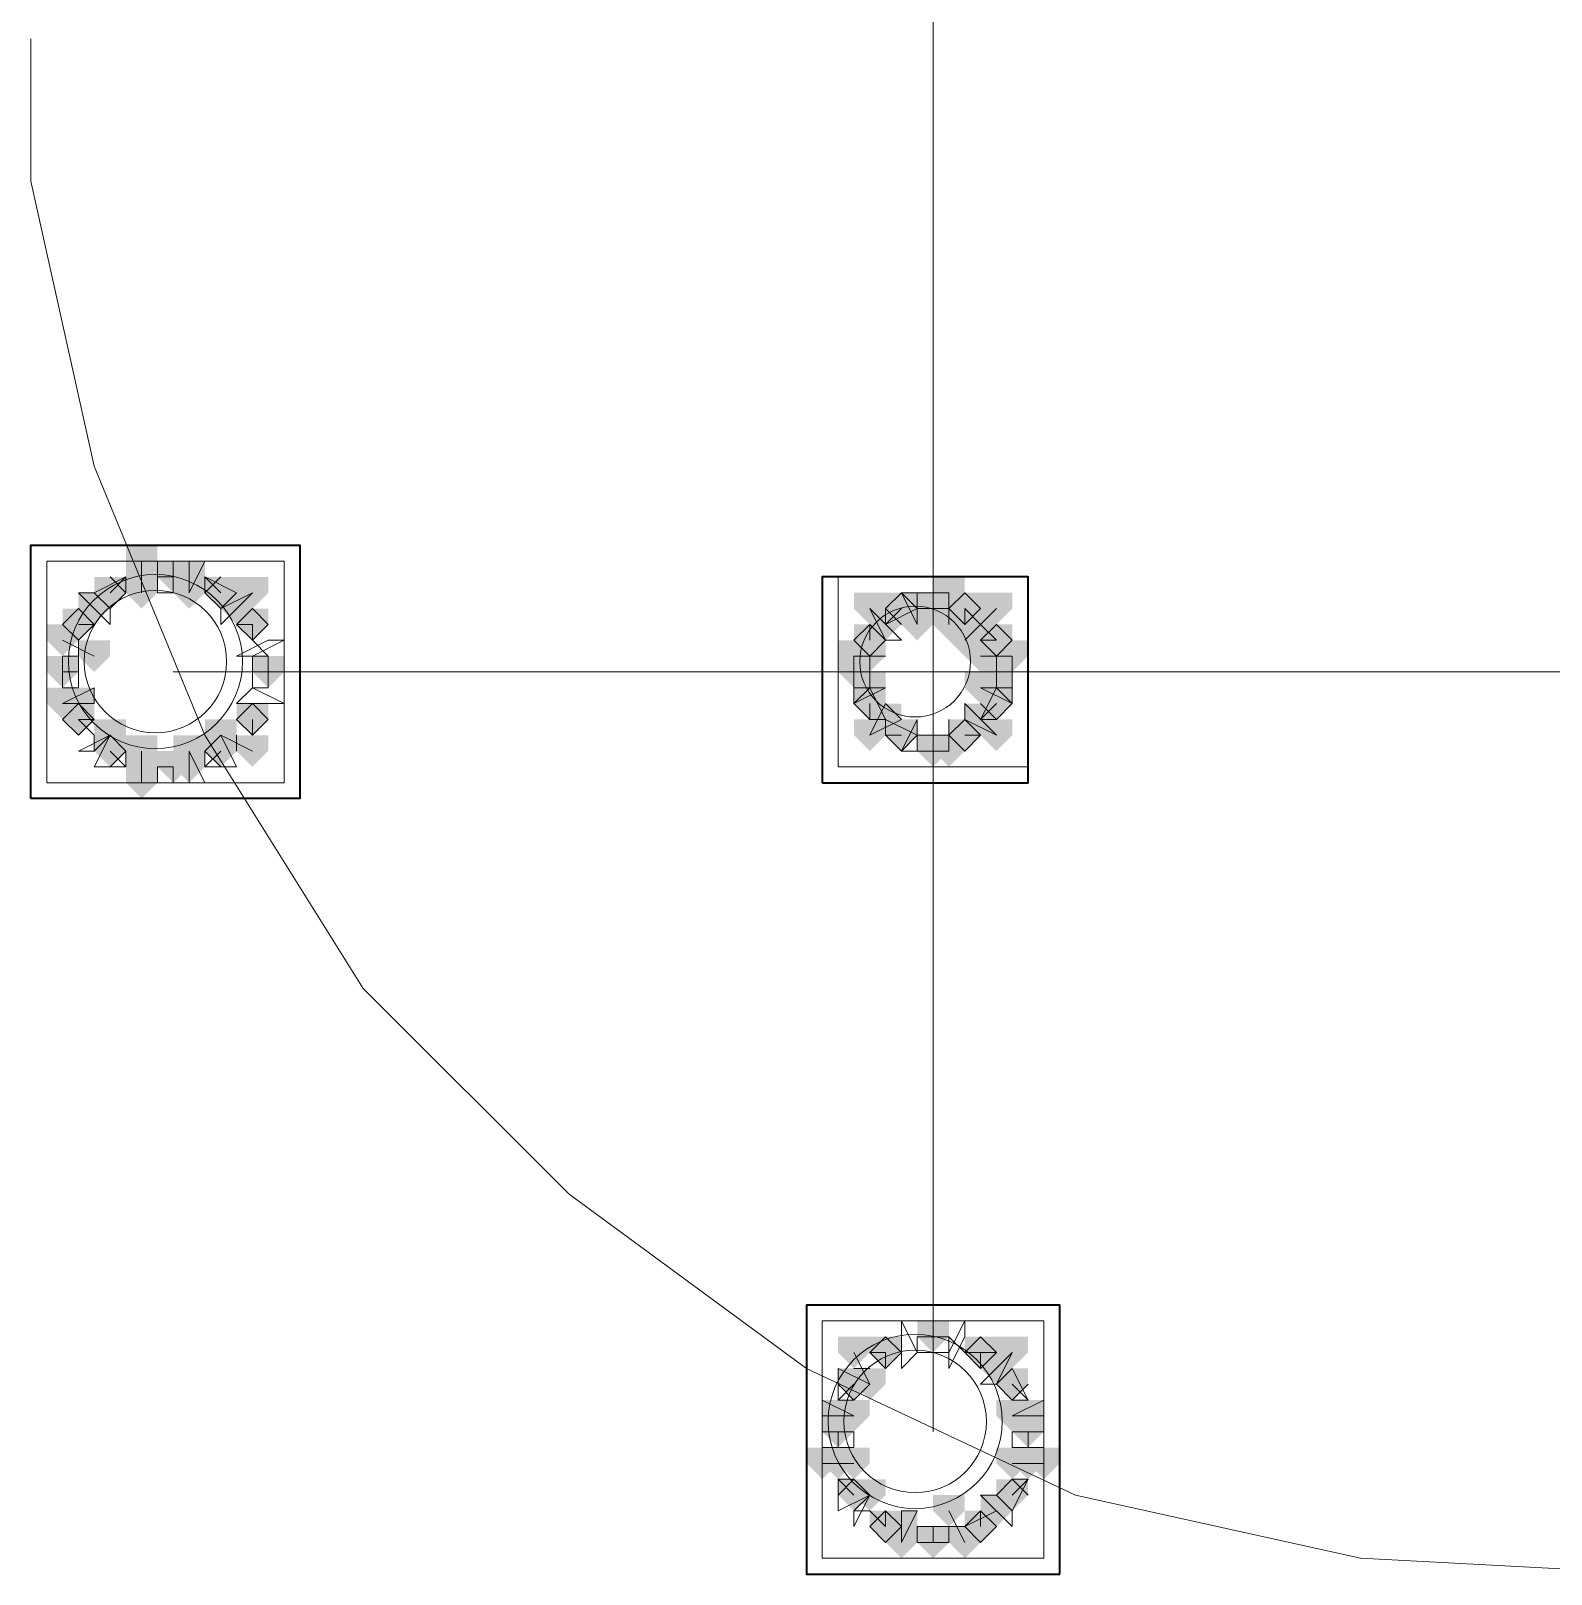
# Model space of a CAD drawing. Header units: millimetres. Extents: x 2315 to 4619, y 1334 to 1897.
# Drawn here: x 3676.05 to 3681.92, y 1535.71 to 1541.67 of the extents above; entities that cross this region are included whole.
import ezdxf

# ---------------------------------------------------------------- set-up
doc = ezdxf.new("R2010")
doc.units = ezdxf.units.MM
for name, color, linetype, true_color in [('PDF_10', 7, 'Continuous', 0x00b85c), ('PDF_AXIS', 7, 'Continuous', 0x00b85c), ('PDF_柱构件', 7, 'Continuous', 0x00b85c), ('PDF_转运站初步方案', 7, 'Continuous', 0x00b85c)]:
    doc.layers.add(name, color=color, linetype=linetype, true_color=true_color)
doc.layers.add('PDF_中心线层', color=1, linetype='Continuous')
doc.layers.add('PDF_粗实线层', color=7, linetype='Continuous')

msp = doc.modelspace()

# ---------------------------------------------------------------- hatches: boundary and pattern name
at = {"layer": 'PDF_10', "transparency": 33554559}
for points in [[(3676.6045, 1539.6195), (3676.5435, 1539.6195), (3676.5435, 1539.5584), (3676.6045, 1539.4974), (3676.6656, 1539.5584), (3676.6656, 1539.6195)], [(3676.6045, 1539.6195), (3676.5435, 1539.6195), (3676.5435, 1539.5584), (3676.6045, 1539.4974), (3676.6656, 1539.5584), (3676.6656, 1539.6195)], [(3676.6045, 1539.6195), (3676.5435, 1539.6195), (3676.5435, 1539.5584), (3676.6045, 1539.4974), (3676.6656, 1539.5584), (3676.6656, 1539.6195)], [(3676.3602, 1539.5584), (3676.2991, 1539.5584), (3676.2991, 1539.4974), (3676.3602, 1539.4363), (3676.4213, 1539.4974), (3676.4213, 1539.5584)], [(3676.3602, 1539.5584), (3676.2991, 1539.5584), (3676.2991, 1539.4974), (3676.3602, 1539.4363), (3676.4213, 1539.4974), (3676.4213, 1539.5584)], [(3676.7878, 1539.5584), (3676.7267, 1539.5584), (3676.7267, 1539.4974), (3676.7878, 1539.4363), (3676.8489, 1539.4974), (3676.8489, 1539.5584)], [(3676.7878, 1539.5584), (3676.7267, 1539.5584), (3676.7267, 1539.4974), (3676.7878, 1539.4363), (3676.8489, 1539.4974), (3676.8489, 1539.5584)], [(3679.4143, 1539.4974), (3679.3532, 1539.4974), (3679.3532, 1539.4363), (3679.4143, 1539.3752), (3679.4753, 1539.4363), (3679.4753, 1539.4974)], [(3679.4143, 1539.4974), (3679.3532, 1539.4974), (3679.3532, 1539.4363), (3679.4143, 1539.3752), (3679.4753, 1539.4363), (3679.4753, 1539.4974)], [(3679.5364, 1539.4974), (3679.4753, 1539.4974), (3679.4753, 1539.4363), (3679.5364, 1539.3752), (3679.5975, 1539.4363), (3679.5975, 1539.4974)], [(3679.5364, 1539.4974), (3679.4753, 1539.4974), (3679.4753, 1539.4363), (3679.5364, 1539.3752), (3679.5975, 1539.4363), (3679.5975, 1539.4974)], [(3679.6586, 1539.4974), (3679.5975, 1539.4974), (3679.5975, 1539.4363), (3679.6586, 1539.3752), (3679.7197, 1539.4363), (3679.7197, 1539.4974)], [(3679.6586, 1539.4974), (3679.5975, 1539.4974), (3679.5975, 1539.4363), (3679.6586, 1539.3752), (3679.7197, 1539.4363), (3679.7197, 1539.4974)], [(3676.2381, 1539.4363), (3676.177, 1539.4363), (3676.177, 1539.3752), (3676.2381, 1539.3141), (3676.2991, 1539.3752), (3676.2991, 1539.4363)], [(3676.2381, 1539.4363), (3676.177, 1539.4363), (3676.177, 1539.3752), (3676.2381, 1539.3141), (3676.2991, 1539.3752), (3676.2991, 1539.4363)], [(3676.9099, 1539.4363), (3676.8489, 1539.4363), (3676.8489, 1539.3752), (3676.9099, 1539.3141), (3676.971, 1539.3752), (3676.971, 1539.4363)], [(3676.9099, 1539.4363), (3676.8489, 1539.4363), (3676.8489, 1539.3752), (3676.9099, 1539.3141), (3676.971, 1539.3752), (3676.971, 1539.4363)], [(3679.2921, 1539.3752), (3679.231, 1539.3752), (3679.231, 1539.3141), (3679.2921, 1539.253), (3679.3532, 1539.3141), (3679.3532, 1539.3752)], [(3679.2921, 1539.3752), (3679.231, 1539.3752), (3679.231, 1539.3141), (3679.2921, 1539.253), (3679.3532, 1539.3141), (3679.3532, 1539.3752)], [(3679.2921, 1539.3752), (3679.231, 1539.3752), (3679.231, 1539.3141), (3679.2921, 1539.253), (3679.3532, 1539.3141), (3679.3532, 1539.3752)], [(3679.7808, 1539.3752), (3679.7197, 1539.3752), (3679.7197, 1539.3141), (3679.7808, 1539.253), (3679.8418, 1539.3141), (3679.8418, 1539.3752)], [(3679.7808, 1539.3752), (3679.7197, 1539.3752), (3679.7197, 1539.3141), (3679.7808, 1539.253), (3679.8418, 1539.3141), (3679.8418, 1539.3752)], [(3676.177, 1539.253), (3676.1159, 1539.253), (3676.1159, 1539.192), (3676.177, 1539.1309), (3676.2381, 1539.192), (3676.2381, 1539.253)], [(3676.177, 1539.253), (3676.1159, 1539.253), (3676.1159, 1539.192), (3676.177, 1539.1309), (3676.2381, 1539.192), (3676.2381, 1539.253)], [(3676.971, 1539.253), (3676.9099, 1539.253), (3676.9099, 1539.192), (3676.971, 1539.1309), (3677.0321, 1539.192), (3677.0321, 1539.253)], [(3676.971, 1539.253), (3676.9099, 1539.253), (3676.9099, 1539.192), (3676.971, 1539.1309), (3677.0321, 1539.192), (3677.0321, 1539.253)], [(3679.231, 1539.253), (3679.1699, 1539.253), (3679.1699, 1539.192), (3679.231, 1539.1309), (3679.2921, 1539.192), (3679.2921, 1539.253)], [(3679.231, 1539.253), (3679.1699, 1539.253), (3679.1699, 1539.192), (3679.231, 1539.1309), (3679.2921, 1539.192), (3679.2921, 1539.253)], [(3679.7808, 1539.253), (3679.7197, 1539.253), (3679.7197, 1539.192), (3679.7808, 1539.1309), (3679.8418, 1539.192), (3679.8418, 1539.253)], [(3679.7808, 1539.253), (3679.7197, 1539.253), (3679.7197, 1539.192), (3679.7808, 1539.1309), (3679.8418, 1539.192), (3679.8418, 1539.253)], [(3679.2921, 1539.1309), (3679.231, 1539.1309), (3679.231, 1539.0698), (3679.2921, 1539.0087), (3679.3532, 1539.0698), (3679.3532, 1539.1309)], [(3679.2921, 1539.1309), (3679.231, 1539.1309), (3679.231, 1539.0698), (3679.2921, 1539.0087), (3679.3532, 1539.0698), (3679.3532, 1539.1309)], [(3679.7808, 1539.1309), (3679.7197, 1539.1309), (3679.7197, 1539.0698), (3679.7808, 1539.0087), (3679.8418, 1539.0698), (3679.8418, 1539.1309)], [(3679.7808, 1539.1309), (3679.7197, 1539.1309), (3679.7197, 1539.0698), (3679.7808, 1539.0087), (3679.8418, 1539.0698), (3679.8418, 1539.1309)], [(3676.2381, 1539.0698), (3676.177, 1539.0698), (3676.177, 1539.0087), (3676.2381, 1538.9476), (3676.2991, 1539.0087), (3676.2991, 1539.0698)], [(3676.2381, 1539.0698), (3676.177, 1539.0698), (3676.177, 1539.0087), (3676.2381, 1538.9476), (3676.2991, 1539.0087), (3676.2991, 1539.0698)], [(3676.9099, 1539.0698), (3676.8489, 1539.0698), (3676.8489, 1539.0087), (3676.9099, 1538.9476), (3676.971, 1539.0087), (3676.971, 1539.0698)], [(3676.9099, 1539.0698), (3676.8489, 1539.0698), (3676.8489, 1539.0087), (3676.9099, 1538.9476), (3676.971, 1539.0087), (3676.971, 1539.0698)], [(3676.9099, 1539.0698), (3676.8489, 1539.0698), (3676.8489, 1539.0087), (3676.9099, 1538.9476), (3676.971, 1539.0087), (3676.971, 1539.0698)], [(3679.4143, 1539.0087), (3679.3532, 1539.0087), (3679.3532, 1538.9476), (3679.4143, 1538.8866), (3679.4753, 1538.9476), (3679.4753, 1539.0087)], [(3679.4143, 1539.0087), (3679.3532, 1539.0087), (3679.3532, 1538.9476), (3679.4143, 1538.8866), (3679.4753, 1538.9476), (3679.4753, 1539.0087)], [(3679.6586, 1539.0087), (3679.5975, 1539.0087), (3679.5975, 1538.9476), (3679.6586, 1538.8866), (3679.7197, 1538.9476), (3679.7197, 1539.0087)], [(3679.6586, 1539.0087), (3679.5975, 1539.0087), (3679.5975, 1538.9476), (3679.6586, 1538.8866), (3679.7197, 1538.9476), (3679.7197, 1539.0087)], [(3679.6586, 1539.0087), (3679.5975, 1539.0087), (3679.5975, 1538.9476), (3679.6586, 1538.8866), (3679.7197, 1538.9476), (3679.7197, 1539.0087)], [(3676.3602, 1538.9476), (3676.2991, 1538.9476), (3676.2991, 1538.8866), (3676.3602, 1538.8255), (3676.4213, 1538.8866), (3676.4213, 1538.9476)], [(3676.3602, 1538.9476), (3676.2991, 1538.9476), (3676.2991, 1538.8866), (3676.3602, 1538.8255), (3676.4213, 1538.8866), (3676.4213, 1538.9476)], [(3676.7878, 1538.9476), (3676.7267, 1538.9476), (3676.7267, 1538.8866), (3676.7878, 1538.8255), (3676.8489, 1538.8866), (3676.8489, 1538.9476)], [(3676.7878, 1538.9476), (3676.7267, 1538.9476), (3676.7267, 1538.8866), (3676.7878, 1538.8255), (3676.8489, 1538.8866), (3676.8489, 1538.9476)], [(3679.5364, 1538.9476), (3679.4753, 1538.9476), (3679.4753, 1538.8866), (3679.5364, 1538.8255), (3679.5975, 1538.8866), (3679.5975, 1538.9476)], [(3679.5364, 1538.9476), (3679.4753, 1538.9476), (3679.4753, 1538.8866), (3679.5364, 1538.8255), (3679.5975, 1538.8866), (3679.5975, 1538.9476)], [(3676.6045, 1538.8866), (3676.5435, 1538.8866), (3676.5435, 1538.8255), (3676.6045, 1538.7644), (3676.6656, 1538.8255), (3676.6656, 1538.8866)], [(3676.6045, 1538.8866), (3676.5435, 1538.8866), (3676.5435, 1538.8255), (3676.6045, 1538.7644), (3676.6656, 1538.8255), (3676.6656, 1538.8866)], [(3679.5364, 1536.6876), (3679.4753, 1536.6876), (3679.4753, 1536.6265), (3679.5364, 1536.5655), (3679.5975, 1536.6265), (3679.5975, 1536.6876)], [(3679.5364, 1536.6876), (3679.4753, 1536.6876), (3679.4753, 1536.6265), (3679.5364, 1536.5655), (3679.5975, 1536.6265), (3679.5975, 1536.6876)], [(3679.3532, 1536.6265), (3679.2921, 1536.6265), (3679.2921, 1536.5655), (3679.3532, 1536.5044), (3679.4143, 1536.5655), (3679.4143, 1536.6265)], [(3679.3532, 1536.6265), (3679.2921, 1536.6265), (3679.2921, 1536.5655), (3679.3532, 1536.5044), (3679.4143, 1536.5655), (3679.4143, 1536.6265)], [(3679.7197, 1536.6265), (3679.6586, 1536.6265), (3679.6586, 1536.5655), (3679.7197, 1536.5044), (3679.7808, 1536.5655), (3679.7808, 1536.6265)], [(3679.7197, 1536.6265), (3679.6586, 1536.6265), (3679.6586, 1536.5655), (3679.7197, 1536.5044), (3679.7808, 1536.5655), (3679.7808, 1536.6265)], [(3679.231, 1536.5044), (3679.1699, 1536.5044), (3679.1699, 1536.4433), (3679.231, 1536.3822), (3679.2921, 1536.4433), (3679.2921, 1536.5044)], [(3679.231, 1536.5044), (3679.1699, 1536.5044), (3679.1699, 1536.4433), (3679.231, 1536.3822), (3679.2921, 1536.4433), (3679.2921, 1536.5044)], [(3679.8418, 1536.5044), (3679.7808, 1536.5044), (3679.7808, 1536.4433), (3679.8418, 1536.3822), (3679.9029, 1536.4433), (3679.9029, 1536.5044)], [(3679.8418, 1536.5044), (3679.7808, 1536.5044), (3679.7808, 1536.4433), (3679.8418, 1536.3822), (3679.9029, 1536.4433), (3679.9029, 1536.5044)], [(3679.1699, 1536.3211), (3679.1089, 1536.3211), (3679.1089, 1536.2601), (3679.1699, 1536.199), (3679.231, 1536.2601), (3679.231, 1536.3211)], [(3679.1699, 1536.3211), (3679.1089, 1536.3211), (3679.1089, 1536.2601), (3679.1699, 1536.199), (3679.231, 1536.2601), (3679.231, 1536.3211)], [(3679.9029, 1536.3211), (3679.8418, 1536.3211), (3679.8418, 1536.2601), (3679.9029, 1536.199), (3679.964, 1536.2601), (3679.964, 1536.3211)], [(3679.9029, 1536.3211), (3679.8418, 1536.3211), (3679.8418, 1536.2601), (3679.9029, 1536.199), (3679.964, 1536.2601), (3679.964, 1536.3211)], [(3679.9029, 1536.3211), (3679.8418, 1536.3211), (3679.8418, 1536.2601), (3679.9029, 1536.199), (3679.964, 1536.2601), (3679.964, 1536.3211)], [(3679.231, 1536.0768), (3679.1699, 1536.0768), (3679.1699, 1536.0157), (3679.231, 1535.9547), (3679.2921, 1536.0157), (3679.2921, 1536.0768)], [(3679.231, 1536.0768), (3679.1699, 1536.0768), (3679.1699, 1536.0157), (3679.231, 1535.9547), (3679.2921, 1536.0157), (3679.2921, 1536.0768)], [(3679.8418, 1536.0768), (3679.7808, 1536.0768), (3679.7808, 1536.0157), (3679.8418, 1535.9547), (3679.9029, 1536.0157), (3679.9029, 1536.0768)], [(3679.8418, 1536.0768), (3679.7808, 1536.0768), (3679.7808, 1536.0157), (3679.8418, 1535.9547), (3679.9029, 1536.0157), (3679.9029, 1536.0768)], [(3679.3532, 1535.9547), (3679.2921, 1535.9547), (3679.2921, 1535.8936), (3679.3532, 1535.8325), (3679.4143, 1535.8936), (3679.4143, 1535.9547)], [(3679.3532, 1535.9547), (3679.2921, 1535.9547), (3679.2921, 1535.8936), (3679.3532, 1535.8325), (3679.4143, 1535.8936), (3679.4143, 1535.9547)], [(3679.7197, 1535.9547), (3679.6586, 1535.9547), (3679.6586, 1535.8936), (3679.7197, 1535.8325), (3679.7808, 1535.8936), (3679.7808, 1535.9547)], [(3679.7197, 1535.9547), (3679.6586, 1535.9547), (3679.6586, 1535.8936), (3679.7197, 1535.8325), (3679.7808, 1535.8936), (3679.7808, 1535.9547)], [(3679.5364, 1535.8936), (3679.4753, 1535.8936), (3679.4753, 1535.8325), (3679.5364, 1535.7714), (3679.5975, 1535.8325), (3679.5975, 1535.8936)], [(3679.5364, 1535.8936), (3679.4753, 1535.8936), (3679.4753, 1535.8325), (3679.5364, 1535.7714), (3679.5975, 1535.8325), (3679.5975, 1535.8936)]]:
    msp.add_hatch(color=256, dxfattribs=at).paths.add_polyline_path(points)
at = {"layer": 'PDF_柱构件', "transparency": 33554559}
for points in [[(3676.4824, 1539.6806), (3676.4213, 1539.6806), (3676.4213, 1539.6195), (3676.4824, 1539.5584), (3676.5435, 1539.6195), (3676.5435, 1539.6806)], [(3676.4824, 1539.6195), (3676.4213, 1539.6195), (3676.4213, 1539.5584), (3676.4824, 1539.4974), (3676.5435, 1539.5584), (3676.5435, 1539.6195)], [(3676.6656, 1539.6195), (3676.6045, 1539.6195), (3676.6045, 1539.5584), (3676.6656, 1539.4974), (3676.7267, 1539.5584), (3676.7267, 1539.6195)], [(3676.4824, 1539.5584), (3676.4213, 1539.5584), (3676.4213, 1539.4974), (3676.4824, 1539.4363), (3676.5435, 1539.4974), (3676.5435, 1539.5584)], [(3676.6656, 1539.5584), (3676.6045, 1539.5584), (3676.6045, 1539.4974), (3676.6656, 1539.4363), (3676.7267, 1539.4974), (3676.7267, 1539.5584)], [(3676.9099, 1539.5584), (3676.8489, 1539.5584), (3676.8489, 1539.4974), (3676.9099, 1539.4363), (3676.971, 1539.4974), (3676.971, 1539.5584)], [(3679.5975, 1539.5584), (3679.5364, 1539.5584), (3679.5364, 1539.4974), (3679.5975, 1539.4363), (3679.6586, 1539.4974), (3679.6586, 1539.5584)], [(3676.2991, 1539.4974), (3676.2381, 1539.4974), (3676.2381, 1539.4363), (3676.2991, 1539.3752), (3676.3602, 1539.4363), (3676.3602, 1539.4974)], [(3676.8489, 1539.4974), (3676.7878, 1539.4974), (3676.7878, 1539.4363), (3676.8489, 1539.3752), (3676.9099, 1539.4363), (3676.9099, 1539.4974)], [(3679.2921, 1539.4974), (3679.231, 1539.4974), (3679.231, 1539.4363), (3679.2921, 1539.3752), (3679.3532, 1539.4363), (3679.3532, 1539.4974)], [(3679.4753, 1539.4974), (3679.4143, 1539.4974), (3679.4143, 1539.4363), (3679.4753, 1539.3752), (3679.5364, 1539.4363), (3679.5364, 1539.4974)], [(3679.5975, 1539.4974), (3679.5364, 1539.4974), (3679.5364, 1539.4363), (3679.5975, 1539.3752), (3679.6586, 1539.4363), (3679.6586, 1539.4974)], [(3679.7808, 1539.4974), (3679.7197, 1539.4974), (3679.7197, 1539.4363), (3679.7808, 1539.3752), (3679.8418, 1539.4363), (3679.8418, 1539.4974)], [(3679.3532, 1539.4363), (3679.2921, 1539.4363), (3679.2921, 1539.3752), (3679.3532, 1539.3141), (3679.4143, 1539.3752), (3679.4143, 1539.4363)], [(3679.4753, 1539.4363), (3679.4143, 1539.4363), (3679.4143, 1539.3752), (3679.4753, 1539.3141), (3679.5364, 1539.3752), (3679.5364, 1539.4363)], [(3679.5975, 1539.4363), (3679.5364, 1539.4363), (3679.5364, 1539.3752), (3679.5975, 1539.3141), (3679.6586, 1539.3752), (3679.6586, 1539.4363)], [(3679.7197, 1539.4363), (3679.6586, 1539.4363), (3679.6586, 1539.3752), (3679.7197, 1539.3141), (3679.7808, 1539.3752), (3679.7808, 1539.4363)], [(3676.177, 1539.3752), (3676.1159, 1539.3752), (3676.1159, 1539.3141), (3676.177, 1539.253), (3676.2381, 1539.3141), (3676.2381, 1539.3752)], [(3679.6586, 1539.3752), (3679.5975, 1539.3752), (3679.5975, 1539.3141), (3679.6586, 1539.253), (3679.7197, 1539.3141), (3679.7197, 1539.3752)], [(3676.2991, 1539.3141), (3676.2381, 1539.3141), (3676.2381, 1539.253), (3676.2991, 1539.192), (3676.3602, 1539.253), (3676.3602, 1539.3141)], [(3679.231, 1539.3141), (3679.1699, 1539.3141), (3679.1699, 1539.253), (3679.231, 1539.192), (3679.2921, 1539.253), (3679.2921, 1539.3141)], [(3679.2921, 1539.3141), (3679.231, 1539.3141), (3679.231, 1539.253), (3679.2921, 1539.192), (3679.3532, 1539.253), (3679.3532, 1539.3141)], [(3679.7197, 1539.3141), (3679.6586, 1539.3141), (3679.6586, 1539.253), (3679.7197, 1539.192), (3679.7808, 1539.253), (3679.7808, 1539.3141)], [(3679.7808, 1539.3141), (3679.7197, 1539.3141), (3679.7197, 1539.253), (3679.7808, 1539.192), (3679.8418, 1539.253), (3679.8418, 1539.3141)], [(3679.8418, 1539.3141), (3679.7808, 1539.3141), (3679.7808, 1539.253), (3679.8418, 1539.192), (3679.9029, 1539.253), (3679.9029, 1539.3141)], [(3679.2921, 1539.192), (3679.231, 1539.192), (3679.231, 1539.1309), (3679.2921, 1539.0698), (3679.3532, 1539.1309), (3679.3532, 1539.192)], [(3679.7197, 1539.192), (3679.6586, 1539.192), (3679.6586, 1539.1309), (3679.7197, 1539.0698), (3679.7808, 1539.1309), (3679.7808, 1539.192)], [(3679.7808, 1539.192), (3679.7197, 1539.192), (3679.7197, 1539.1309), (3679.7808, 1539.0698), (3679.8418, 1539.1309), (3679.8418, 1539.192)], [(3676.177, 1539.1309), (3676.1159, 1539.1309), (3676.1159, 1539.0698), (3676.177, 1539.0087), (3676.2381, 1539.0698), (3676.2381, 1539.1309)], [(3676.2381, 1539.1309), (3676.177, 1539.1309), (3676.177, 1539.0698), (3676.2381, 1539.0087), (3676.2991, 1539.0698), (3676.2991, 1539.1309)], [(3679.3532, 1539.0698), (3679.2921, 1539.0698), (3679.2921, 1539.0087), (3679.3532, 1538.9476), (3679.4143, 1539.0087), (3679.4143, 1539.0698)], [(3679.7197, 1539.0698), (3679.6586, 1539.0698), (3679.6586, 1539.0087), (3679.7197, 1538.9476), (3679.7808, 1539.0087), (3679.7808, 1539.0698)], [(3676.3602, 1539.0087), (3676.2991, 1539.0087), (3676.2991, 1538.9476), (3676.3602, 1538.8866), (3676.4213, 1538.9476), (3676.4213, 1539.0087)], [(3676.7878, 1539.0087), (3676.7267, 1539.0087), (3676.7267, 1538.9476), (3676.7878, 1538.8866), (3676.8489, 1538.9476), (3676.8489, 1539.0087)], [(3679.2921, 1539.0087), (3679.231, 1539.0087), (3679.231, 1538.9476), (3679.2921, 1538.8866), (3679.3532, 1538.9476), (3679.3532, 1539.0087)], [(3679.7808, 1539.0087), (3679.7197, 1539.0087), (3679.7197, 1538.9476), (3679.7808, 1538.8866), (3679.8418, 1538.9476), (3679.8418, 1539.0087)], [(3676.4824, 1538.9476), (3676.4213, 1538.9476), (3676.4213, 1538.8866), (3676.4824, 1538.8255), (3676.5435, 1538.8866), (3676.5435, 1538.9476)], [(3676.6656, 1538.9476), (3676.6045, 1538.9476), (3676.6045, 1538.8866), (3676.6656, 1538.8255), (3676.7267, 1538.8866), (3676.7267, 1538.9476)], [(3676.9099, 1538.9476), (3676.8489, 1538.9476), (3676.8489, 1538.8866), (3676.9099, 1538.8255), (3676.971, 1538.8866), (3676.971, 1538.9476)], [(3679.5975, 1538.9476), (3679.5364, 1538.9476), (3679.5364, 1538.8866), (3679.5975, 1538.8255), (3679.6586, 1538.8866), (3679.6586, 1538.9476)], [(3676.4824, 1538.8866), (3676.4213, 1538.8866), (3676.4213, 1538.8255), (3676.4824, 1538.7644), (3676.5435, 1538.8255), (3676.5435, 1538.8866)], [(3676.6656, 1538.8866), (3676.6045, 1538.8866), (3676.6045, 1538.8255), (3676.6656, 1538.7644), (3676.7267, 1538.8255), (3676.7267, 1538.8866)], [(3676.4824, 1538.8255), (3676.4213, 1538.8255), (3676.4213, 1538.7644), (3676.4824, 1538.7033), (3676.5435, 1538.7644), (3676.5435, 1538.8255)], [(3679.231, 1536.6265), (3679.1699, 1536.6265), (3679.1699, 1536.5655), (3679.231, 1536.5044), (3679.2921, 1536.5655), (3679.2921, 1536.6265)], [(3679.8418, 1536.6265), (3679.7808, 1536.6265), (3679.7808, 1536.5655), (3679.8418, 1536.5044), (3679.9029, 1536.5655), (3679.9029, 1536.6265)], [(3679.7808, 1536.5655), (3679.7197, 1536.5655), (3679.7197, 1536.5044), (3679.7808, 1536.4433), (3679.8418, 1536.5044), (3679.8418, 1536.5655)], [(3679.2921, 1536.5044), (3679.231, 1536.5044), (3679.231, 1536.4433), (3679.2921, 1536.3822), (3679.3532, 1536.4433), (3679.3532, 1536.5044)], [(3679.1699, 1536.3822), (3679.1089, 1536.3822), (3679.1089, 1536.3211), (3679.1699, 1536.2601), (3679.231, 1536.3211), (3679.231, 1536.3822)], [(3679.231, 1536.3822), (3679.1699, 1536.3822), (3679.1699, 1536.3211), (3679.231, 1536.2601), (3679.2921, 1536.3211), (3679.2921, 1536.3822)], [(3679.8418, 1536.3822), (3679.7808, 1536.3822), (3679.7808, 1536.3211), (3679.8418, 1536.2601), (3679.9029, 1536.3211), (3679.9029, 1536.3822)], [(3679.9029, 1536.3822), (3679.8418, 1536.3822), (3679.8418, 1536.3211), (3679.9029, 1536.2601), (3679.964, 1536.3211), (3679.964, 1536.3822)], [(3679.1089, 1536.199), (3679.0478, 1536.199), (3679.0478, 1536.1379), (3679.1089, 1536.0768), (3679.1699, 1536.1379), (3679.1699, 1536.199)], [(3679.1699, 1536.199), (3679.1089, 1536.199), (3679.1089, 1536.1379), (3679.1699, 1536.0768), (3679.231, 1536.1379), (3679.231, 1536.199)], [(3679.231, 1536.199), (3679.1699, 1536.199), (3679.1699, 1536.1379), (3679.231, 1536.0768), (3679.2921, 1536.1379), (3679.2921, 1536.199)], [(3679.8418, 1536.199), (3679.7808, 1536.199), (3679.7808, 1536.1379), (3679.8418, 1536.0768), (3679.9029, 1536.1379), (3679.9029, 1536.199)], [(3679.9029, 1536.199), (3679.8418, 1536.199), (3679.8418, 1536.1379), (3679.9029, 1536.0768), (3679.964, 1536.1379), (3679.964, 1536.199)], [(3679.964, 1536.199), (3679.9029, 1536.199), (3679.9029, 1536.1379), (3679.964, 1536.0768), (3680.0251, 1536.1379), (3680.0251, 1536.199)], [(3679.2921, 1536.0768), (3679.231, 1536.0768), (3679.231, 1536.0157), (3679.2921, 1535.9547), (3679.3532, 1536.0157), (3679.3532, 1536.0768)], [(3679.5975, 1536.0157), (3679.5364, 1536.0157), (3679.5364, 1535.9547), (3679.5975, 1535.8936), (3679.6586, 1535.9547), (3679.6586, 1536.0157)], [(3679.7808, 1536.0157), (3679.7197, 1536.0157), (3679.7197, 1535.9547), (3679.7808, 1535.8936), (3679.8418, 1535.9547), (3679.8418, 1536.0157)], [(3679.4143, 1535.9547), (3679.3532, 1535.9547), (3679.3532, 1535.8936), (3679.4143, 1535.8325), (3679.4753, 1535.8936), (3679.4753, 1535.9547)], [(3679.4143, 1535.8936), (3679.3532, 1535.8936), (3679.3532, 1535.8325), (3679.4143, 1535.7714), (3679.4753, 1535.8325), (3679.4753, 1535.8936)], [(3679.6586, 1535.8936), (3679.5975, 1535.8936), (3679.5975, 1535.8325), (3679.6586, 1535.7714), (3679.7197, 1535.8325), (3679.7197, 1535.8936)]]:
    msp.add_hatch(color=256, dxfattribs=at).paths.add_polyline_path(points)
at = {"layer": 'PDF_转运站初步方案', "transparency": 33554559}
for points in [[(3676.6045, 1539.6195), (3676.5435, 1539.6195), (3676.5435, 1539.5584), (3676.6045, 1539.4974), (3676.6656, 1539.5584), (3676.6656, 1539.6195)], [(3676.6045, 1539.6195), (3676.5435, 1539.6195), (3676.5435, 1539.5584), (3676.6045, 1539.4974), (3676.6656, 1539.5584), (3676.6656, 1539.6195)], [(3676.3602, 1539.5584), (3676.2991, 1539.5584), (3676.2991, 1539.4974), (3676.3602, 1539.4363), (3676.4213, 1539.4974), (3676.4213, 1539.5584)], [(3676.3602, 1539.5584), (3676.2991, 1539.5584), (3676.2991, 1539.4974), (3676.3602, 1539.4363), (3676.4213, 1539.4974), (3676.4213, 1539.5584)], [(3676.7878, 1539.5584), (3676.7267, 1539.5584), (3676.7267, 1539.4974), (3676.7878, 1539.4363), (3676.8489, 1539.4974), (3676.8489, 1539.5584)], [(3676.7878, 1539.5584), (3676.7267, 1539.5584), (3676.7267, 1539.4974), (3676.7878, 1539.4363), (3676.8489, 1539.4974), (3676.8489, 1539.5584)], [(3679.4143, 1539.4974), (3679.3532, 1539.4974), (3679.3532, 1539.4363), (3679.4143, 1539.3752), (3679.4753, 1539.4363), (3679.4753, 1539.4974)], [(3679.4143, 1539.4974), (3679.3532, 1539.4974), (3679.3532, 1539.4363), (3679.4143, 1539.3752), (3679.4753, 1539.4363), (3679.4753, 1539.4974)], [(3679.5364, 1539.4974), (3679.4753, 1539.4974), (3679.4753, 1539.4363), (3679.5364, 1539.3752), (3679.5975, 1539.4363), (3679.5975, 1539.4974)], [(3679.5364, 1539.4974), (3679.4753, 1539.4974), (3679.4753, 1539.4363), (3679.5364, 1539.3752), (3679.5975, 1539.4363), (3679.5975, 1539.4974)], [(3679.6586, 1539.4974), (3679.5975, 1539.4974), (3679.5975, 1539.4363), (3679.6586, 1539.3752), (3679.7197, 1539.4363), (3679.7197, 1539.4974)], [(3679.6586, 1539.4974), (3679.5975, 1539.4974), (3679.5975, 1539.4363), (3679.6586, 1539.3752), (3679.7197, 1539.4363), (3679.7197, 1539.4974)], [(3676.2381, 1539.4363), (3676.177, 1539.4363), (3676.177, 1539.3752), (3676.2381, 1539.3141), (3676.2991, 1539.3752), (3676.2991, 1539.4363)], [(3676.2381, 1539.4363), (3676.177, 1539.4363), (3676.177, 1539.3752), (3676.2381, 1539.3141), (3676.2991, 1539.3752), (3676.2991, 1539.4363)], [(3676.9099, 1539.4363), (3676.8489, 1539.4363), (3676.8489, 1539.3752), (3676.9099, 1539.3141), (3676.971, 1539.3752), (3676.971, 1539.4363)], [(3676.9099, 1539.4363), (3676.8489, 1539.4363), (3676.8489, 1539.3752), (3676.9099, 1539.3141), (3676.971, 1539.3752), (3676.971, 1539.4363)], [(3679.2921, 1539.3752), (3679.231, 1539.3752), (3679.231, 1539.3141), (3679.2921, 1539.253), (3679.3532, 1539.3141), (3679.3532, 1539.3752)], [(3679.2921, 1539.3752), (3679.231, 1539.3752), (3679.231, 1539.3141), (3679.2921, 1539.253), (3679.3532, 1539.3141), (3679.3532, 1539.3752)], [(3679.7808, 1539.3752), (3679.7197, 1539.3752), (3679.7197, 1539.3141), (3679.7808, 1539.253), (3679.8418, 1539.3141), (3679.8418, 1539.3752)], [(3679.7808, 1539.3752), (3679.7197, 1539.3752), (3679.7197, 1539.3141), (3679.7808, 1539.253), (3679.8418, 1539.3141), (3679.8418, 1539.3752)], [(3676.177, 1539.253), (3676.1159, 1539.253), (3676.1159, 1539.192), (3676.177, 1539.1309), (3676.2381, 1539.192), (3676.2381, 1539.253)], [(3676.177, 1539.253), (3676.1159, 1539.253), (3676.1159, 1539.192), (3676.177, 1539.1309), (3676.2381, 1539.192), (3676.2381, 1539.253)], [(3676.971, 1539.253), (3676.9099, 1539.253), (3676.9099, 1539.192), (3676.971, 1539.1309), (3677.0321, 1539.192), (3677.0321, 1539.253)], [(3676.971, 1539.253), (3676.9099, 1539.253), (3676.9099, 1539.192), (3676.971, 1539.1309), (3677.0321, 1539.192), (3677.0321, 1539.253)], [(3679.231, 1539.253), (3679.1699, 1539.253), (3679.1699, 1539.192), (3679.231, 1539.1309), (3679.2921, 1539.192), (3679.2921, 1539.253)], [(3679.231, 1539.253), (3679.1699, 1539.253), (3679.1699, 1539.192), (3679.231, 1539.1309), (3679.2921, 1539.192), (3679.2921, 1539.253)], [(3679.7808, 1539.253), (3679.7197, 1539.253), (3679.7197, 1539.192), (3679.7808, 1539.1309), (3679.8418, 1539.192), (3679.8418, 1539.253)], [(3679.7808, 1539.253), (3679.7197, 1539.253), (3679.7197, 1539.192), (3679.7808, 1539.1309), (3679.8418, 1539.192), (3679.8418, 1539.253)], [(3679.2921, 1539.1309), (3679.231, 1539.1309), (3679.231, 1539.0698), (3679.2921, 1539.0087), (3679.3532, 1539.0698), (3679.3532, 1539.1309)], [(3679.2921, 1539.1309), (3679.231, 1539.1309), (3679.231, 1539.0698), (3679.2921, 1539.0087), (3679.3532, 1539.0698), (3679.3532, 1539.1309)], [(3679.7808, 1539.1309), (3679.7197, 1539.1309), (3679.7197, 1539.0698), (3679.7808, 1539.0087), (3679.8418, 1539.0698), (3679.8418, 1539.1309)], [(3679.7808, 1539.1309), (3679.7197, 1539.1309), (3679.7197, 1539.0698), (3679.7808, 1539.0087), (3679.8418, 1539.0698), (3679.8418, 1539.1309)], [(3676.2381, 1539.0698), (3676.177, 1539.0698), (3676.177, 1539.0087), (3676.2381, 1538.9476), (3676.2991, 1539.0087), (3676.2991, 1539.0698)], [(3676.2381, 1539.0698), (3676.177, 1539.0698), (3676.177, 1539.0087), (3676.2381, 1538.9476), (3676.2991, 1539.0087), (3676.2991, 1539.0698)], [(3676.9099, 1539.0698), (3676.8489, 1539.0698), (3676.8489, 1539.0087), (3676.9099, 1538.9476), (3676.971, 1539.0087), (3676.971, 1539.0698)], [(3676.9099, 1539.0698), (3676.8489, 1539.0698), (3676.8489, 1539.0087), (3676.9099, 1538.9476), (3676.971, 1539.0087), (3676.971, 1539.0698)], [(3679.4143, 1539.0087), (3679.3532, 1539.0087), (3679.3532, 1538.9476), (3679.4143, 1538.8866), (3679.4753, 1538.9476), (3679.4753, 1539.0087)], [(3679.4143, 1539.0087), (3679.3532, 1539.0087), (3679.3532, 1538.9476), (3679.4143, 1538.8866), (3679.4753, 1538.9476), (3679.4753, 1539.0087)], [(3679.6586, 1539.0087), (3679.5975, 1539.0087), (3679.5975, 1538.9476), (3679.6586, 1538.8866), (3679.7197, 1538.9476), (3679.7197, 1539.0087)], [(3679.6586, 1539.0087), (3679.5975, 1539.0087), (3679.5975, 1538.9476), (3679.6586, 1538.8866), (3679.7197, 1538.9476), (3679.7197, 1539.0087)], [(3676.3602, 1538.9476), (3676.2991, 1538.9476), (3676.2991, 1538.8866), (3676.3602, 1538.8255), (3676.4213, 1538.8866), (3676.4213, 1538.9476)], [(3676.3602, 1538.9476), (3676.2991, 1538.9476), (3676.2991, 1538.8866), (3676.3602, 1538.8255), (3676.4213, 1538.8866), (3676.4213, 1538.9476)], [(3676.7878, 1538.9476), (3676.7267, 1538.9476), (3676.7267, 1538.8866), (3676.7878, 1538.8255), (3676.8489, 1538.8866), (3676.8489, 1538.9476)], [(3676.7878, 1538.9476), (3676.7267, 1538.9476), (3676.7267, 1538.8866), (3676.7878, 1538.8255), (3676.8489, 1538.8866), (3676.8489, 1538.9476)], [(3679.5364, 1538.9476), (3679.4753, 1538.9476), (3679.4753, 1538.8866), (3679.5364, 1538.8255), (3679.5975, 1538.8866), (3679.5975, 1538.9476)], [(3679.5364, 1538.9476), (3679.4753, 1538.9476), (3679.4753, 1538.8866), (3679.5364, 1538.8255), (3679.5975, 1538.8866), (3679.5975, 1538.9476)], [(3676.6045, 1538.8866), (3676.5435, 1538.8866), (3676.5435, 1538.8255), (3676.6045, 1538.7644), (3676.6656, 1538.8255), (3676.6656, 1538.8866)], [(3676.6045, 1538.8866), (3676.5435, 1538.8866), (3676.5435, 1538.8255), (3676.6045, 1538.7644), (3676.6656, 1538.8255), (3676.6656, 1538.8866)], [(3679.5364, 1536.6876), (3679.4753, 1536.6876), (3679.4753, 1536.6265), (3679.5364, 1536.5655), (3679.5975, 1536.6265), (3679.5975, 1536.6876)], [(3679.5364, 1536.6876), (3679.4753, 1536.6876), (3679.4753, 1536.6265), (3679.5364, 1536.5655), (3679.5975, 1536.6265), (3679.5975, 1536.6876)], [(3679.3532, 1536.6265), (3679.2921, 1536.6265), (3679.2921, 1536.5655), (3679.3532, 1536.5044), (3679.4143, 1536.5655), (3679.4143, 1536.6265)], [(3679.3532, 1536.6265), (3679.2921, 1536.6265), (3679.2921, 1536.5655), (3679.3532, 1536.5044), (3679.4143, 1536.5655), (3679.4143, 1536.6265)], [(3679.7197, 1536.6265), (3679.6586, 1536.6265), (3679.6586, 1536.5655), (3679.7197, 1536.5044), (3679.7808, 1536.5655), (3679.7808, 1536.6265)], [(3679.7197, 1536.6265), (3679.6586, 1536.6265), (3679.6586, 1536.5655), (3679.7197, 1536.5044), (3679.7808, 1536.5655), (3679.7808, 1536.6265)], [(3679.231, 1536.5044), (3679.1699, 1536.5044), (3679.1699, 1536.4433), (3679.231, 1536.3822), (3679.2921, 1536.4433), (3679.2921, 1536.5044)], [(3679.231, 1536.5044), (3679.1699, 1536.5044), (3679.1699, 1536.4433), (3679.231, 1536.3822), (3679.2921, 1536.4433), (3679.2921, 1536.5044)], [(3679.8418, 1536.5044), (3679.7808, 1536.5044), (3679.7808, 1536.4433), (3679.8418, 1536.3822), (3679.9029, 1536.4433), (3679.9029, 1536.5044)], [(3679.8418, 1536.5044), (3679.7808, 1536.5044), (3679.7808, 1536.4433), (3679.8418, 1536.3822), (3679.9029, 1536.4433), (3679.9029, 1536.5044)], [(3679.1699, 1536.3211), (3679.1089, 1536.3211), (3679.1089, 1536.2601), (3679.1699, 1536.199), (3679.231, 1536.2601), (3679.231, 1536.3211)], [(3679.1699, 1536.3211), (3679.1089, 1536.3211), (3679.1089, 1536.2601), (3679.1699, 1536.199), (3679.231, 1536.2601), (3679.231, 1536.3211)], [(3679.9029, 1536.3211), (3679.8418, 1536.3211), (3679.8418, 1536.2601), (3679.9029, 1536.199), (3679.964, 1536.2601), (3679.964, 1536.3211)], [(3679.9029, 1536.3211), (3679.8418, 1536.3211), (3679.8418, 1536.2601), (3679.9029, 1536.199), (3679.964, 1536.2601), (3679.964, 1536.3211)], [(3679.231, 1536.0768), (3679.1699, 1536.0768), (3679.1699, 1536.0157), (3679.231, 1535.9547), (3679.2921, 1536.0157), (3679.2921, 1536.0768)], [(3679.231, 1536.0768), (3679.1699, 1536.0768), (3679.1699, 1536.0157), (3679.231, 1535.9547), (3679.2921, 1536.0157), (3679.2921, 1536.0768)], [(3679.8418, 1536.0768), (3679.7808, 1536.0768), (3679.7808, 1536.0157), (3679.8418, 1535.9547), (3679.9029, 1536.0157), (3679.9029, 1536.0768)], [(3679.8418, 1536.0768), (3679.7808, 1536.0768), (3679.7808, 1536.0157), (3679.8418, 1535.9547), (3679.9029, 1536.0157), (3679.9029, 1536.0768)], [(3679.3532, 1535.9547), (3679.2921, 1535.9547), (3679.2921, 1535.8936), (3679.3532, 1535.8325), (3679.4143, 1535.8936), (3679.4143, 1535.9547)], [(3679.3532, 1535.9547), (3679.2921, 1535.9547), (3679.2921, 1535.8936), (3679.3532, 1535.8325), (3679.4143, 1535.8936), (3679.4143, 1535.9547)], [(3679.7197, 1535.9547), (3679.6586, 1535.9547), (3679.6586, 1535.8936), (3679.7197, 1535.8325), (3679.7808, 1535.8936), (3679.7808, 1535.9547)], [(3679.7197, 1535.9547), (3679.6586, 1535.9547), (3679.6586, 1535.8936), (3679.7197, 1535.8325), (3679.7808, 1535.8936), (3679.7808, 1535.9547)], [(3679.5364, 1535.8936), (3679.4753, 1535.8936), (3679.4753, 1535.8325), (3679.5364, 1535.7714), (3679.5975, 1535.8325), (3679.5975, 1535.8936)], [(3679.5364, 1535.8936), (3679.4753, 1535.8936), (3679.4753, 1535.8325), (3679.5364, 1535.7714), (3679.5975, 1535.8325), (3679.5975, 1535.8936)]]:
    msp.add_hatch(color=256, dxfattribs=at).paths.add_polyline_path(points)

# ---------------------------------------------------------------- linework, layer by layer
at = {"layer": 'PDF_10', "lineweight": 18}
for points in [[(3676.4213, 1539.5584), (3676.3602, 1539.4974)], [(3676.4213, 1539.4974), (3676.3602, 1539.5584)], [(3676.6045, 1539.5584), (3676.5435, 1539.5584)], [(3676.7878, 1539.4974), (3676.7267, 1539.5584)], [(3676.7267, 1539.4974), (3676.7878, 1539.5584)], [(3679.5364, 1539.4363), (3679.5364, 1539.4974)], [(3679.4143, 1539.4363), (3679.3532, 1539.3752)], [(3679.4143, 1539.3752), (3679.3532, 1539.4363)], [(3679.5975, 1539.4363), (3679.4753, 1539.4363)], [(3679.7197, 1539.3141), (3679.7808, 1539.3141), (3679.7197, 1539.3752), (3679.6586, 1539.4363), (3679.6586, 1539.3752)], [(3676.2381, 1539.3752), (3676.2991, 1539.3752), (3676.2381, 1539.3141)], [(3676.9099, 1539.3141), (3676.9099, 1539.3752), (3676.8489, 1539.3752)], [(3679.2921, 1539.3752), (3679.2921, 1539.3141)], [(3676.177, 1539.253), (3676.177, 1539.1309)], [(3676.971, 1539.1309), (3676.971, 1539.253)], [(3679.231, 1539.253), (3679.231, 1539.1309)], [(3679.7808, 1539.1309), (3679.7808, 1539.253)], [(3676.2381, 1539.192), (3676.177, 1539.192)], [(3676.9099, 1539.192), (3676.971, 1539.192)], [(3679.2921, 1539.192), (3679.231, 1539.192)], [(3679.7808, 1539.192), (3679.8418, 1539.192)], [(3679.2921, 1539.0087), (3679.2921, 1539.0698), (3679.2921, 1539.0087)], [(3679.7197, 1539.0087), (3679.7808, 1539.0698)], [(3679.7197, 1539.0698), (3679.7808, 1539.0087)], [(3676.2991, 1539.0087), (3676.2381, 1539.0087), (3676.2991, 1538.9476)], [(3676.9099, 1538.9476), (3676.9099, 1539.0087)], [(3679.3532, 1538.9476), (3679.4143, 1538.9476), (3679.3532, 1538.9476)], [(3679.5364, 1538.9476), (3679.5364, 1538.8866)], [(3679.6586, 1538.9476), (3679.7197, 1538.9476)], [(3676.3602, 1538.8866), (3676.4213, 1538.8255)], [(3676.4213, 1538.8866), (3676.3602, 1538.8255)], [(3676.7267, 1538.8255), (3676.7878, 1538.8866)], [(3676.7267, 1538.8866), (3676.7878, 1538.8255)], [(3679.4753, 1538.8866), (3679.5975, 1538.8866)], [(3676.5435, 1538.8255), (3676.6045, 1538.8255), (3676.6045, 1538.7644)], [(3679.4753, 1536.6265), (3679.5975, 1536.6265)], [(3679.5364, 1536.5655), (3679.5364, 1536.6265)], [(3679.2921, 1536.5655), (3679.3532, 1536.5655), (3679.3532, 1536.5044)], [(3679.6586, 1536.5655), (3679.7808, 1536.5655)], [(3679.7197, 1536.5044), (3679.7197, 1536.5655)], [(3679.1699, 1536.3822), (3679.231, 1536.4433)], [(3679.231, 1536.3822), (3679.1699, 1536.4433)], [(3679.8418, 1536.4433), (3679.9029, 1536.3822)], [(3679.8418, 1536.3822), (3679.9029, 1536.4433)], [(3679.1699, 1536.199), (3679.1699, 1536.2601), (3679.1089, 1536.2601)], [(3679.9029, 1536.2601), (3679.9029, 1536.199)], [(3679.231, 1536.0157), (3679.1699, 1536.0768)], [(3679.231, 1536.0768), (3679.1699, 1536.0157)], [(3679.9029, 1536.0768), (3679.8418, 1536.0157)], [(3679.8418, 1536.0768), (3679.9029, 1536.0157)], [(3679.3532, 1535.9547), (3679.3532, 1535.8936), (3679.2921, 1535.9547)], [(3679.7808, 1535.9547), (3679.6586, 1535.8936)], [(3679.7197, 1535.9547), (3679.7197, 1535.8936)], [(3679.5364, 1535.8936), (3679.5364, 1535.8325)], [(3679.5975, 1535.8325), (3679.4753, 1535.8325)]]:
    msp.add_lwpolyline(points, dxfattribs=at)
at = {"layer": 'PDF_AXIS', "lineweight": 18}
for points in [[(3676.1159, 1538.7644), (3676.1159, 1539.6195), (3677.0321, 1539.6195), (3677.0321, 1538.7644)], [(3679.1699, 1538.8255), (3679.1699, 1539.5584), (3679.9029, 1539.5584), (3679.9029, 1538.8255)], [(3679.964, 1535.7714), (3679.964, 1536.6876), (3679.1089, 1536.6876), (3679.1089, 1535.7714)]]:
    msp.add_lwpolyline(points, close=True, dxfattribs=at)
at = {"layer": 'PDF_中心线层', "color": 112, "lineweight": 18, "true_color": 0x00b85c}
for points in [[(3679.5364, 1547.1325), (3679.5364, 1536.2601)], [(3676.0548, 1541.6352), (3676.0548, 1541.0855), (3676.2991, 1539.986), (3676.7267, 1538.9476), (3677.3375, 1537.9703), (3678.1316, 1537.1763), (3679.0478, 1536.5044), (3680.0862, 1536.0157), (3681.1856, 1535.7714), (3682.3462, 1535.7103), (3683.4456, 1535.8325), (3684.5451, 1536.199), (3685.0337, 1536.5655)], [(3676.6045, 1539.192), (3687.477, 1539.192)]]:
    msp.add_lwpolyline(points, dxfattribs=at)
at = {"layer": 'PDF_柱构件', "lineweight": 18}
for points in [[(3676.4824, 1539.6195), (3676.4824, 1539.4974)], [(3676.6045, 1539.4974), (3676.5435, 1539.4974), (3676.5435, 1539.6195), (3676.6045, 1539.6195)], [(3676.7267, 1539.6195), (3676.6656, 1539.4974), (3676.6656, 1539.6195)], [(3676.4213, 1539.4974), (3676.3602, 1539.4363), (3676.2991, 1539.4974), (3676.4213, 1539.5584)], [(3676.7878, 1539.4363), (3676.7267, 1539.4974), (3676.7267, 1539.5584), (3676.8489, 1539.4974)], [(3676.2991, 1539.4974), (3676.3602, 1539.4363), (3676.3602, 1539.3752), (3676.2381, 1539.4974)], [(3676.9099, 1539.4974), (3676.7878, 1539.3752), (3676.7878, 1539.4363)], [(3679.4753, 1539.4363), (3679.3532, 1539.3752), (3679.3532, 1539.4363), (3679.4143, 1539.4974)], [(3679.4753, 1539.4974), (3679.4753, 1539.3752), (3679.4143, 1539.4974)], [(3679.5975, 1539.4363), (3679.4753, 1539.4363), (3679.4753, 1539.4974), (3679.5975, 1539.4974)], [(3679.5975, 1539.4974), (3679.5975, 1539.3752)], [(3679.6586, 1539.3752), (3679.5975, 1539.4363), (3679.6586, 1539.4974), (3679.7197, 1539.4363)], [(3676.2991, 1539.3752), (3676.2381, 1539.3141), (3676.177, 1539.3752), (3676.2381, 1539.4363)], [(3676.9099, 1539.3141), (3676.8489, 1539.3752), (3676.9099, 1539.4363), (3676.971, 1539.3752)], [(3679.2921, 1539.4363), (3679.4143, 1539.3141), (3679.3532, 1539.3141)], [(3679.7808, 1539.4363), (3679.6586, 1539.3141)], [(3679.3532, 1539.3141), (3679.2921, 1539.253), (3679.231, 1539.3141), (3679.2921, 1539.3752)], [(3679.7808, 1539.253), (3679.7197, 1539.3141), (3679.7808, 1539.3752), (3679.8418, 1539.3141)], [(3676.177, 1539.3141), (3676.2991, 1539.253)], [(3677.0321, 1539.3141), (3676.9099, 1539.253), (3676.8489, 1539.253), (3676.971, 1539.3141)], [(3676.2381, 1539.253), (3676.2381, 1539.1309), (3676.177, 1539.1309), (3676.177, 1539.253)], [(3676.9099, 1539.1309), (3676.9099, 1539.253), (3676.971, 1539.253), (3676.971, 1539.1309)], [(3679.231, 1539.253), (3679.3532, 1539.253), (3679.2921, 1539.253)], [(3679.2921, 1539.253), (3679.2921, 1539.1309), (3679.231, 1539.1309), (3679.231, 1539.253)], [(3679.8418, 1539.253), (3679.7197, 1539.253)], [(3679.7808, 1539.1309), (3679.7808, 1539.253), (3679.8418, 1539.253), (3679.8418, 1539.1309)], [(3676.177, 1539.0698), (3676.2991, 1539.1309), (3676.2991, 1539.0698)], [(3679.231, 1539.1309), (3679.2921, 1539.1309), (3679.3532, 1539.1309), (3679.231, 1539.0698)], [(3679.2921, 1539.1309), (3679.3532, 1539.0087), (3679.2921, 1539.0087), (3679.231, 1539.0698)], [(3679.8418, 1539.0698), (3679.7197, 1539.1309), (3679.8418, 1539.1309)], [(3679.7197, 1539.0087), (3679.7808, 1539.1309), (3679.8418, 1539.0698), (3679.7808, 1539.0087)], [(3676.2381, 1539.0698), (3676.2991, 1539.0087), (3676.2381, 1538.9476), (3676.177, 1539.0087)], [(3676.8489, 1539.0087), (3676.9099, 1539.0698), (3676.971, 1539.0087), (3676.9099, 1538.9476)], [(3679.2921, 1538.9476), (3679.3532, 1539.0698), (3679.4143, 1539.0087)], [(3679.7808, 1538.9476), (3679.6586, 1539.0087), (3679.6586, 1539.0698)], [(3679.3532, 1539.0087), (3679.4753, 1538.9476), (3679.4143, 1538.8866), (3679.3532, 1538.9476)], [(3679.4143, 1538.8866), (3679.4753, 1539.0087), (3679.4753, 1538.9476), (3679.4753, 1538.8866)], [(3679.5975, 1538.8866), (3679.5975, 1538.9476), (3679.5975, 1539.0087)], [(3679.5975, 1538.9476), (3679.6586, 1539.0087), (3679.7197, 1538.9476), (3679.6586, 1538.8866)], [(3676.2381, 1538.8866), (3676.3602, 1538.9476), (3676.2991, 1538.8866)], [(3676.3602, 1538.9476), (3676.4213, 1538.8866), (3676.4213, 1538.8255), (3676.2991, 1538.8255)], [(3676.7267, 1538.8866), (3676.7878, 1538.9476), (3676.8489, 1538.8255), (3676.7267, 1538.8255)], [(3676.9099, 1538.8866), (3676.7878, 1538.9476)], [(3679.4753, 1538.9476), (3679.5975, 1538.9476), (3679.5975, 1538.8866), (3679.4753, 1538.8866)], [(3676.4824, 1538.7644), (3676.4824, 1538.8866)], [(3676.6656, 1538.7644), (3676.6656, 1538.8866), (3676.7267, 1538.7644)], [(3676.5435, 1538.8255), (3676.6045, 1538.8255), (3676.6045, 1538.7644), (3676.5435, 1538.7644)], [(3679.6586, 1536.6876), (3679.5975, 1536.5655), (3679.5975, 1536.5044), (3679.6586, 1536.6265)], [(3679.3532, 1536.5044), (3679.4143, 1536.5655), (3679.3532, 1536.6265), (3679.2921, 1536.5655)], [(3679.4753, 1536.5655), (3679.5975, 1536.5655), (3679.5975, 1536.6265), (3679.4753, 1536.6265)], [(3679.6586, 1536.5655), (3679.7197, 1536.5044), (3679.7808, 1536.5655), (3679.7197, 1536.6265)], [(3679.231, 1536.5655), (3679.2921, 1536.4433)], [(3679.8418, 1536.5655), (3679.7197, 1536.4433), (3679.7808, 1536.4433)], [(3679.231, 1536.3822), (3679.2921, 1536.4433), (3679.1699, 1536.5044), (3679.1699, 1536.3822)], [(3679.7808, 1536.4433), (3679.8418, 1536.3822), (3679.9029, 1536.3822), (3679.8418, 1536.5044)], [(3679.1089, 1536.3211), (3679.231, 1536.3211), (3679.1089, 1536.3822)], [(3679.964, 1536.3822), (3679.8418, 1536.3211), (3679.964, 1536.3211)], [(3679.231, 1536.199), (3679.231, 1536.2601), (3679.1089, 1536.2601), (3679.1089, 1536.199)], [(3679.8418, 1536.2601), (3679.8418, 1536.199), (3679.964, 1536.199), (3679.964, 1536.2601)], [(3679.1089, 1536.1379), (3679.231, 1536.1379)], [(3679.964, 1536.1379), (3679.8418, 1536.1379)], [(3679.2921, 1536.0157), (3679.231, 1536.0768), (3679.1699, 1536.0768), (3679.1699, 1535.9547)], [(3679.8418, 1536.0768), (3679.7808, 1536.0157), (3679.8418, 1535.9547), (3679.9029, 1536.0768)], [(3679.231, 1535.8936), (3679.2921, 1536.0157), (3679.231, 1535.9547)], [(3679.8418, 1535.9547), (3679.7808, 1536.0157), (3679.7197, 1536.0157), (3679.8418, 1535.8936)], [(3679.4143, 1535.8936), (3679.3532, 1535.9547), (3679.2921, 1535.8936), (3679.3532, 1535.8325)], [(3679.4143, 1535.8325), (3679.4753, 1535.9547), (3679.4143, 1535.9547)], [(3679.6586, 1535.8325), (3679.5975, 1535.9547)], [(3679.7197, 1535.9547), (3679.6586, 1535.8936), (3679.7197, 1535.8325), (3679.7808, 1535.8936)], [(3679.5975, 1535.8936), (3679.4753, 1535.8936), (3679.4753, 1535.8325), (3679.5975, 1535.8325)]]:
    msp.add_lwpolyline(points, close=True, dxfattribs=at)
for points in [[(3676.2381, 1539.3141), (3676.2381, 1539.253)], [(3676.971, 1539.253), (3676.9099, 1539.3141)], [(3676.971, 1539.0698), (3676.8489, 1539.0698), (3676.9099, 1539.1309), (3677.0321, 1539.0698), (3676.971, 1539.0698), (3676.9099, 1539.0698)], [(3676.2991, 1538.9476), (3676.2991, 1538.8866)], [(3676.8489, 1538.8866), (3676.8489, 1538.9476)], [(3679.4753, 1538.9476), (3679.4753, 1538.8866)], [(3679.5975, 1538.8866), (3679.5975, 1538.9476)], [(3679.4143, 1536.6265), (3679.4143, 1536.5044), (3679.4753, 1536.5655), (3679.4143, 1536.6876), (3679.4143, 1536.6265), (3679.4143, 1536.5655)], [(3679.5975, 1536.6265), (3679.6586, 1536.5655)], [(3679.231, 1536.5044), (3679.2921, 1536.5044)], [(3679.2921, 1535.9547), (3679.231, 1535.9547)], [(3679.6586, 1535.8936), (3679.5975, 1535.8936)]]:
    msp.add_lwpolyline(points, dxfattribs=at)
at = {"layer": 'PDF_粗实线层', "color": 112, "lineweight": 35, "true_color": 0x00b85c}
for points in [[(3676.0548, 1538.7033), (3676.0548, 1539.6806), (3677.0932, 1539.6806), (3677.0932, 1538.7033)], [(3679.1089, 1538.7644), (3679.9029, 1538.7644), (3679.9029, 1539.5584), (3679.1089, 1539.5584)], [(3680.0251, 1535.7103), (3680.0251, 1536.7487), (3679.0478, 1536.7487), (3679.0478, 1535.7103)]]:
    msp.add_lwpolyline(points, close=True, dxfattribs=at)
at = {"layer": 'PDF_转运站初步方案', "lineweight": 18}
for centre, radius in [((3676.5355, 1539.2318), 0.3359), ((3676.5355, 1539.2318), 0.2749), ((3679.4675, 1539.2318), 0.2138), ((3679.4675, 1539.2318), 0.2138), ((3679.4675, 1536.2997), 0.3359), ((3679.4675, 1536.2997), 0.2749)]:
    msp.add_circle(centre, radius, dxfattribs=at)

doc.saveas('drawing.dxf')
